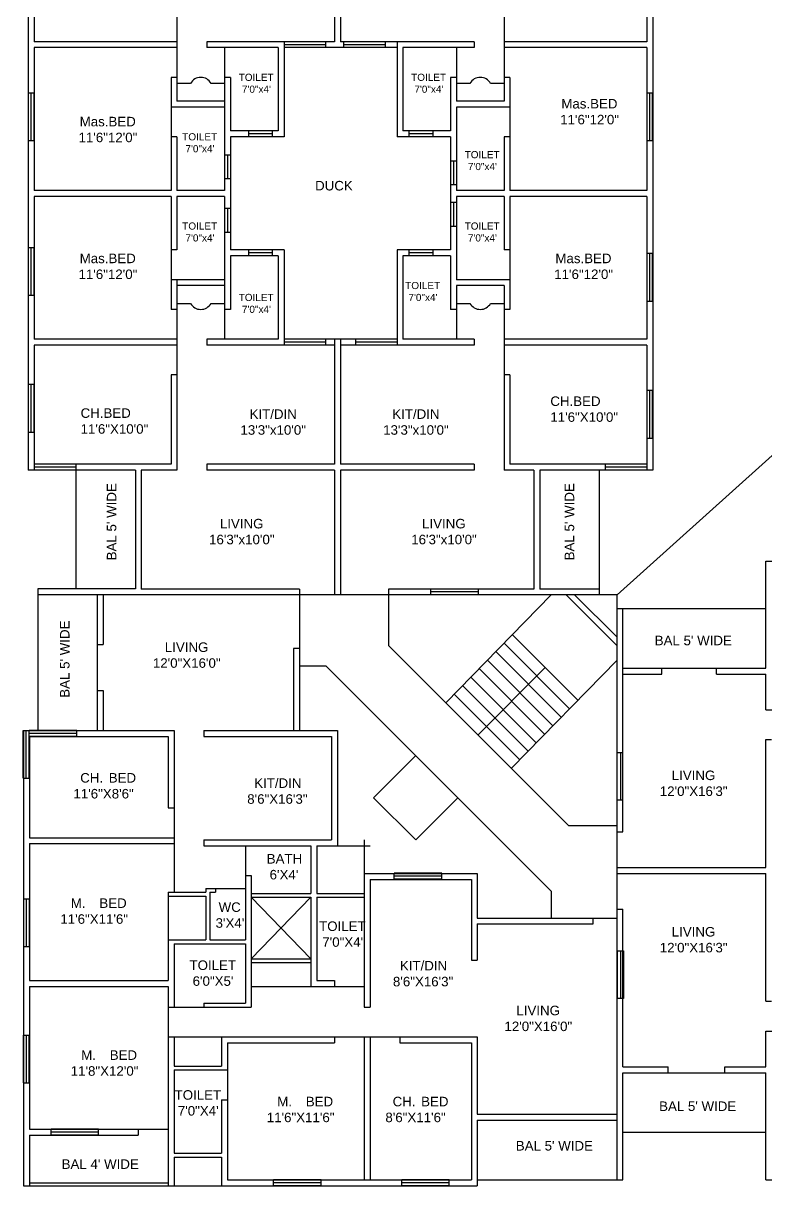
# Model space of a CAD drawing. Header units: inches. Extents: x -539 to 236, y -91 to 352.
# Drawn here: x -163.9 to -101.5, y 139.2 to 236.9 of the extents above; entities that cross this region are included whole.
import ezdxf

# ---------------------------------------------------------------- set-up
doc = ezdxf.new("R2010")
doc.units = ezdxf.units.IN
doc.header["$LTSCALE"] = 5
doc.header["$MEASUREMENT"] = 0
doc.styles.get("Standard").update_dxf_attribs({"font": 'arial.ttf'})

msp = doc.modelspace()

# ---------------------------------------------------------------- linework, layer by layer
for p, q in [((-38.52, 256.825), (-114, 188.905)), ((-163.5, 245.899), (-163.5, 199.399)), ((-163, 245.399), (-163, 235.399)), ((-151, 245.899), (-151, 230.399)), ((-137.75, 245.399), (-137.75, 235.399)), ((-137.25, 245.399), (-137.25, 235.399)), ((-123.5, 245.899), (-123.5, 230.399)), ((-111.5, 245.399), (-111.5, 235.399)), ((-111, 245.899), (-111, 199.399)), ((-151, 235.399), (-163, 235.399)), ((-151, 234.899), (-163, 234.899)), ((-163, 234.899), (-163, 222.899)), ((-137.75, 235.399), (-148.5, 235.399)), ((-148.5, 235.399), (-148.5, 234.899)), ((-142.5, 234.899), (-148.5, 234.899)), ((-147, 234.899), (-147, 222.899)), ((-142.5, 234.899), (-142.5, 227.899)), ((-142, 235.399), (-142, 227.399)), ((-142, 235.399), (-142, 234.899)), ((-138.5, 235.149), (-142, 235.149)), ((-132.5, 234.899), (-142, 234.899)), ((-138.5, 235.399), (-138.5, 234.899)), ((-126, 235.399), (-137.25, 235.399)), ((-137, 235.399), (-137, 234.899)), ((-133.5, 235.149), (-137, 235.149)), ((-133.5, 235.399), (-133.5, 234.899)), ((-132.5, 235.399), (-132.5, 227.399)), ((-132, 234.899), (-132, 227.899)), ((-126, 234.899), (-132, 234.899)), ((-127.5, 234.899), (-127.5, 230.399)), ((-126, 235.399), (-126, 234.899)), ((-111.5, 235.399), (-123.5, 235.399)), ((-111.5, 234.899), (-123.5, 234.899)), ((-111.5, 234.899), (-111.5, 222.899)), ((-151, 232.399), (-151.5, 232.399)), ((-151.5, 232.399), (-151.5, 222.899)), ((-149.866, 231.899), (-151, 231.899)), ((-147, 231.899), (-148.134, 231.899)), ((-146.5, 232.399), (-147, 232.399)), ((-146.5, 232.399), (-146.5, 227.899)), ((-128, 232.399), (-128, 227.899)), ((-127.5, 232.399), (-128, 232.399)), ((-126.366, 231.899), (-127.5, 231.899)), ((-123.5, 231.899), (-124.634, 231.899)), ((-123, 232.399), (-123.5, 232.399)), ((-123, 232.399), (-123, 222.899)), ((-163.504, 231.087), (-163.504, 227.087)), ((-163.004, 231.087), (-163.504, 231.087)), ((-163.254, 227.087), (-163.254, 231.087)), ((-163.004, 227.087), (-163.004, 231.087)), ((-111.504, 231.087), (-111.504, 227.087)), ((-111.004, 231.087), (-111.504, 231.087)), ((-111.254, 227.087), (-111.254, 231.087)), ((-111.004, 227.087), (-111.004, 231.087)), ((-147, 229.899), (-151.5, 229.899)), ((-147, 230.399), (-151, 230.399)), ((-123.5, 230.399), (-127.5, 230.399)), ((-127.5, 229.899), (-127.5, 222.899)), ((-123, 229.899), (-127.5, 229.899)), ((-142.5, 227.899), (-146.5, 227.899)), ((-145, 227.899), (-145, 227.399)), ((-143, 227.899), (-145, 227.899)), ((-143, 227.649), (-145, 227.649)), ((-143, 227.899), (-143, 227.399)), ((-128, 227.899), (-132, 227.899)), ((-131.5, 227.899), (-131.5, 227.399)), ((-129.5, 227.899), (-131.5, 227.899)), ((-129.5, 227.649), (-131.5, 227.649)), ((-129.5, 227.899), (-129.5, 227.399)), ((-163.504, 227.087), (-163.004, 227.087)), ((-151, 227.399), (-151.5, 227.399)), ((-151, 227.399), (-151, 222.899)), ((-142, 227.399), (-146.5, 227.399)), ((-146.5, 227.399), (-146.5, 217.899)), ((-143, 227.399), (-145, 227.399)), ((-128, 227.399), (-132.5, 227.399)), ((-129.5, 227.399), (-131.5, 227.399)), ((-128, 227.399), (-128, 217.899)), ((-123.5, 227.399), (-123.5, 222.899)), ((-123, 227.399), (-123.5, 227.399)), ((-111.504, 227.087), (-111.004, 227.087)), ((-147, 225.899), (-146.5, 225.899)), ((-147, 225.899), (-147, 223.899)), ((-146.75, 225.899), (-146.75, 223.899)), ((-146.5, 225.899), (-146.5, 223.899)), ((-128, 225.399), (-127.5, 225.399)), ((-128, 225.399), (-128, 223.399)), ((-127.75, 225.399), (-127.75, 223.399)), ((-127.5, 225.399), (-127.5, 223.399)), ((-147, 223.899), (-146.5, 223.899)), ((-151.5, 222.899), (-163, 222.899)), ((-147, 222.899), (-151, 222.899)), ((-128, 223.399), (-127.5, 223.399)), ((-123.5, 222.899), (-127.5, 222.899)), ((-111.5, 222.899), (-123, 222.899)), ((-151.5, 222.399), (-163, 222.399)), ((-163, 222.399), (-163, 210.399)), ((-151.5, 222.399), (-151.5, 212.899)), ((-147, 222.399), (-151, 222.399)), ((-151, 222.399), (-151, 217.899)), ((-147, 222.399), (-147, 210.399)), ((-128, 221.899), (-127.5, 221.899)), ((-128, 221.899), (-128, 219.899)), ((-127.75, 221.899), (-127.75, 219.899)), ((-127.5, 222.399), (-127.5, 215.399)), ((-123.5, 222.399), (-127.5, 222.399)), ((-127.5, 221.899), (-127.5, 219.899)), ((-123.5, 222.399), (-123.5, 217.899)), ((-123, 222.399), (-123, 212.899)), ((-111.5, 222.399), (-123, 222.399)), ((-111.5, 222.399), (-111.5, 210.399)), ((-147, 221.399), (-146.5, 221.399)), ((-147, 221.399), (-147, 219.399)), ((-146.75, 221.399), (-146.75, 219.399)), ((-146.5, 221.399), (-146.5, 219.399)), ((-128, 219.899), (-127.5, 219.899)), ((-147, 219.399), (-146.5, 219.399)), ((-163.504, 218.087), (-163.504, 214.087)), ((-163.004, 218.087), (-163.504, 218.087)), ((-163.254, 214.087), (-163.254, 218.087)), ((-163.004, 214.087), (-163.004, 218.087)), ((-151, 217.899), (-151.5, 217.899)), ((-142, 217.899), (-146.5, 217.899)), ((-145, 217.899), (-145, 217.399)), ((-143, 217.899), (-145, 217.899)), ((-143, 217.899), (-143, 217.399)), ((-142, 217.899), (-142, 209.899)), ((-132.5, 217.899), (-132.5, 209.899)), ((-128, 217.899), (-132.5, 217.899)), ((-131.5, 217.899), (-131.5, 217.399)), ((-129.5, 217.899), (-131.5, 217.899)), ((-129.5, 217.899), (-129.5, 217.399)), ((-123, 217.899), (-123.5, 217.899)), ((-142.5, 217.399), (-146.5, 217.399)), ((-146.5, 217.399), (-146.5, 212.899)), ((-143, 217.649), (-145, 217.649)), ((-143, 217.399), (-145, 217.399)), ((-142.5, 217.399), (-142.5, 210.399)), ((-132, 217.399), (-132, 210.399)), ((-128, 217.399), (-132, 217.399)), ((-129.5, 217.649), (-131.5, 217.649)), ((-129.5, 217.399), (-131.5, 217.399)), ((-128, 217.399), (-128, 212.899)), ((-111.504, 217.587), (-111.504, 213.587)), ((-111.004, 217.587), (-111.504, 217.587)), ((-111.254, 213.587), (-111.254, 217.587)), ((-111.004, 213.587), (-111.004, 217.587)), ((-147, 215.399), (-151.5, 215.399)), ((-151, 215.399), (-151, 199.399)), ((-123, 215.399), (-127.5, 215.399)), ((-163.504, 214.087), (-163.004, 214.087)), ((-147, 214.899), (-151, 214.899)), ((-127.5, 214.899), (-127.5, 210.399)), ((-123.5, 214.899), (-127.5, 214.899)), ((-123.5, 214.899), (-123.5, 199.399)), ((-151, 213.399), (-149.866, 213.399)), ((-148.134, 213.399), (-147, 213.399)), ((-127.5, 213.399), (-126.366, 213.399)), ((-124.634, 213.399), (-123.5, 213.399)), ((-111.504, 213.587), (-111.004, 213.587)), ((-151, 212.899), (-151.5, 212.899)), ((-146.5, 212.899), (-147, 212.899)), ((-127.5, 212.899), (-128, 212.899)), ((-123, 212.899), (-123.5, 212.899)), ((-151, 210.399), (-163, 210.399)), ((-142.5, 210.399), (-148.5, 210.399)), ((-148.5, 210.399), (-148.5, 209.899)), ((-132.5, 210.399), (-142, 210.399)), ((-142, 210.399), (-142, 209.899)), ((-138.5, 210.149), (-142, 210.149)), ((-138.5, 210.399), (-138.5, 209.899)), ((-137.75, 210.399), (-137.75, 199.899)), ((-137.25, 210.399), (-137.25, 199.899)), ((-136, 210.399), (-136, 209.899)), ((-132.5, 210.149), (-136, 210.149)), ((-132.5, 210.399), (-132.5, 209.899)), ((-126, 210.399), (-132, 210.399)), ((-126, 210.399), (-126, 209.899)), ((-111.5, 210.399), (-123.5, 210.399)), ((-151, 209.899), (-163, 209.899)), ((-163, 209.899), (-163, 199.899)), ((-137.75, 209.899), (-148.5, 209.899)), ((-126, 209.899), (-137.25, 209.899)), ((-111.5, 209.899), (-123.5, 209.899)), ((-111.5, 209.899), (-111.5, 199.899)), ((-151, 207.399), (-151.5, 207.399)), ((-151.5, 207.399), (-151.5, 199.899)), ((-123, 207.399), (-123.5, 207.399)), ((-123, 207.399), (-123, 199.899)), ((-163.504, 206.587), (-163.504, 202.587)), ((-163.004, 206.587), (-163.504, 206.587)), ((-163.254, 202.587), (-163.254, 206.587)), ((-163.004, 202.587), (-163.004, 206.587)), ((-111.504, 206.087), (-111.504, 202.087)), ((-111.004, 206.087), (-111.504, 206.087)), ((-111.254, 202.087), (-111.254, 206.087)), ((-111.004, 202.087), (-111.004, 206.087)), ((-163.504, 202.587), (-163.004, 202.587)), ((-111.504, 202.087), (-111.004, 202.087)), ((-154.5, 199.399), (-163.5, 199.399)), ((-151.5, 199.899), (-163, 199.899)), ((-163, 199.899), (-163, 199.399)), ((-159.5, 199.649), (-163, 199.649)), ((-159.5, 199.899), (-159.5, 199.399)), ((-159.5, 199.399), (-159.5, 189.399)), ((-154.5, 199.399), (-154.5, 189.41)), ((-151, 199.399), (-154, 199.399)), ((-154, 199.399), (-154, 189.399)), ((-137.75, 199.899), (-148.5, 199.899)), ((-148.5, 199.899), (-148.5, 199.399)), ((-137.75, 199.399), (-148.5, 199.399)), ((-137.75, 199.399), (-137.75, 188.91)), ((-126, 199.899), (-137.25, 199.899)), ((-137.25, 199.399), (-137.25, 188.91)), ((-126, 199.399), (-137.25, 199.399)), ((-126, 199.899), (-126, 199.399)), ((-121, 199.399), (-123.5, 199.399)), ((-111.5, 199.899), (-123, 199.899)), ((-121, 199.399), (-121, 189.399)), ((-120.5, 199.399), (-120.5, 189.399)), ((-111, 199.399), (-120.5, 199.399)), ((-115.5, 199.399), (-115.5, 188.899)), ((-115, 199.899), (-115, 199.399)), ((-111.5, 199.649), (-115, 199.649)), ((-111.5, 199.899), (-111.5, 199.399)), ((-101.5, 191.75), (-51, 191.75)), ((-101.5, 182.75), (-101.5, 191.75)), ((-154.5, 189.41), (-162.71, 189.41)), ((-157.71, 189.41), (-162.71, 189.41)), ((-162.71, 189.41), (-162.71, 177.5)), ((-129.643, 188.91), (-162.71, 188.91)), ((-157.71, 188.91), (-157.71, 177.5)), ((-157.21, 188.91), (-157.21, 184.732)), ((-140.71, 189.399), (-154, 189.399)), ((-141.21, 188.91), (-141.21, 188.905)), ((-140.71, 189.399), (-140.71, 177.5)), ((-121, 189.399), (-133.21, 189.399)), ((-133.21, 189.399), (-133.21, 184.66)), ((-129.643, 188.905), (-129.643, 189.405)), ((-125.643, 189.155), (-129.643, 189.155)), ((-115.5, 188.905), (-129.643, 188.905)), ((-128.398, 179.848), (-119.535, 188.91)), ((-125.643, 188.905), (-125.643, 189.405)), ((-115.5, 189.399), (-120.5, 189.399)), ((-118.277, 188.91), (-114, 184.633)), ((-117.57, 188.91), (-114, 185.34)), ((-114, 188.905), (-115.5, 188.905)), ((-114, 187.75), (-114, 188.905)), ((-114, 187.75), (-101.5, 187.75)), ((-114, 145.256), (-114, 187.75)), ((-113.5, 169), (-113.5, 187.75)), ((-157.71, 184.732), (-157.21, 184.732)), ((-133.21, 184.66), (-118.071, 169.521)), ((-123.503, 184.853), (-117.988, 179.337)), ((-122.804, 185.568), (-117.288, 180.052)), ((-140.71, 184.41), (-141.21, 184.41)), ((-141.21, 184.41), (-141.21, 177.5)), ((-124.203, 184.138), (-118.687, 178.622)), ((-138.46, 182.91), (-140.71, 182.91)), ((-138.46, 182.91), (-119.55, 164)), ((-125.684, 177.134), (-120.046, 182.81)), ((-125.601, 182.708), (-120.085, 177.192)), ((-124.902, 183.423), (-119.386, 177.907)), ((-122.883, 174.333), (-114, 183.414)), ((-113.5, 182.75), (-101.5, 182.75)), ((-110.222, 182.25), (-110.222, 182.75)), ((-105.627, 182.25), (-105.627, 182.75)), ((-126.301, 181.993), (-120.785, 176.477)), ((-113.5, 182.25), (-110.222, 182.25)), ((-105.627, 182.25), (-101.5, 182.25)), ((-101.5, 179.25), (-101.5, 182.25)), ((-157.71, 180.861), (-157.21, 180.861)), ((-157.21, 180.861), (-157.21, 177.5)), ((-127, 181.278), (-121.484, 175.762)), ((-127.699, 180.563), (-122.183, 175.047)), ((-101.5, 179.25), (-86.5, 179.25)), ((-163.927, 173.498), (-163.927, 177.498)), ((-163.927, 177.498), (-163.427, 177.498)), ((-163.91, 177.5), (-151.25, 177.5)), ((-163.91, 177.5), (-163.91, 139.25)), ((-163.677, 173.498), (-163.677, 177.498)), ((-163.427, 173.498), (-163.427, 177.498)), ((-163.418, 176.999), (-163.418, 177.499)), ((-159.418, 177.499), (-163.418, 177.499)), ((-159.418, 177.249), (-163.418, 177.249)), ((-159.418, 176.999), (-163.418, 176.999)), ((-163.41, 177), (-151.75, 177)), ((-163.41, 177), (-163.41, 168.5)), ((-159.418, 176.999), (-159.418, 177.499)), ((-151.75, 177), (-151.75, 171)), ((-151.25, 177.5), (-151.25, 163.91)), ((-148.75, 177.5), (-137.5, 177.5)), ((-148.75, 177.5), (-148.75, 177)), ((-148.75, 177), (-138, 177)), ((-138, 177), (-138, 168.32)), ((-137.5, 177.5), (-137.5, 167.82)), ((-101.5, 176.75), (-101, 176.75)), ((-101.5, 166), (-101.5, 176.75)), ((-134.464, 171.843), (-130.946, 175.385)), ((-114, 175.662), (-113.5, 175.662)), ((-113.716, 175.662), (-113.716, 171.662)), ((-163.927, 173.498), (-163.427, 173.498)), ((-151.75, 171), (-151.25, 171)), ((-134.464, 171.843), (-130.929, 168.308)), ((-130.929, 168.308), (-127.399, 171.861)), ((-113.5, 171.662), (-114, 171.662)), ((-118.071, 169.521), (-114, 169.521)), ((-163.41, 168.5), (-151.25, 168.5)), ((-148.75, 168.32), (-148.75, 167.82)), ((-148.75, 168.32), (-138, 168.32)), ((-135.25, 168.32), (-135.25, 154.25)), ((-114, 169), (-113.5, 169)), ((-163.41, 168), (-151.25, 168)), ((-163.41, 168), (-163.41, 156.5)), ((-148.75, 167.82), (-139.75, 167.82)), ((-145.25, 167.82), (-145.25, 159.91)), ((-139.75, 167.82), (-139.75, 163.82)), ((-139.25, 167.82), (-139.25, 163.82)), ((-139.25, 167.82), (-134.75, 167.82)), ((-145.25, 165.32), (-144.75, 165.32)), ((-144.75, 165.32), (-144.75, 154.25)), ((-135.25, 165.5), (-125.75, 165.5)), ((-132.728, 165.005), (-132.728, 165.505)), ((-128.728, 165.505), (-132.728, 165.505)), ((-128.728, 165.255), (-132.728, 165.255)), ((-128.728, 165.005), (-128.728, 165.505)), ((-125.75, 165.5), (-125.75, 161.75)), ((-114, 166), (-101.5, 166)), ((-114, 165.5), (-101.5, 165.5)), ((-101.5, 154.75), (-101.5, 165.5)), ((-148.58, 164.24), (-145.25, 164.24)), ((-148.58, 164.24), (-148.58, 163.91)), ((-147.75, 164.24), (-147.75, 163.91)), ((-134.75, 165), (-126.25, 165)), ((-134.75, 165), (-134.75, 154.25)), ((-128.728, 165.005), (-132.728, 165.005)), ((-126.25, 165), (-126.25, 158.201)), ((-163.89, 163.368), (-163.39, 163.368)), ((-163.89, 159.368), (-163.89, 163.368)), ((-163.64, 159.368), (-163.64, 163.368)), ((-163.39, 159.368), (-163.39, 163.368)), ((-151.75, 163.91), (-148.58, 163.91)), ((-151.75, 163.91), (-151.75, 156.5)), ((-151.75, 163.58), (-148.58, 163.58)), ((-148.58, 163.58), (-148.58, 159.91)), ((-148.25, 163.91), (-147.75, 163.91)), ((-148.25, 163.91), (-148.25, 159.91)), ((-144.75, 163.82), (-139.75, 163.82)), ((-144.75, 163.49), (-139.75, 163.49)), ((-144.75, 158.33), (-139.75, 163.49)), ((-139.75, 158.33), (-144.75, 163.49)), ((-139.75, 163.49), (-139.75, 156)), ((-139.25, 163.82), (-135.25, 163.82)), ((-139.25, 163.49), (-139.25, 156.5)), ((-139.25, 163.49), (-135.25, 163.49)), ((-119.55, 164), (-119.55, 161.75)), ((-114, 162.5), (-113.5, 162.5)), ((-113.5, 149.25), (-113.5, 162.5)), ((-125.75, 161.75), (-114, 161.75)), ((-125.75, 161.25), (-116, 161.25)), ((-125.75, 161.25), (-125.75, 158.201)), ((-116, 161.25), (-116, 161.75)), ((-163.89, 159.368), (-163.39, 159.368)), ((-151.75, 159.91), (-148.58, 159.91)), ((-151.25, 159.58), (-145.25, 159.58)), ((-151.25, 159.58), (-151.25, 154.25)), ((-148.25, 159.91), (-145.25, 159.91)), ((-145.25, 159.58), (-145.25, 154.58)), ((-144.75, 158.33), (-139.75, 158.33)), ((-113.965, 154.989), (-113.965, 158.989)), ((-113.965, 158.989), (-113.465, 158.989)), ((-113.715, 158.989), (-113.715, 154.989)), ((-113.465, 158.989), (-113.465, 154.989)), ((-144.75, 158), (-139.75, 158)), ((-126.25, 158.201), (-125.75, 158.201)), ((-163.41, 156.5), (-151.75, 156.5)), ((-139.25, 156.5), (-137.75, 156.5)), ((-137.75, 156.5), (-137.75, 156)), ((-163.41, 156), (-151.75, 156)), ((-163.41, 156), (-163.41, 144)), ((-151.75, 156), (-151.75, 139.25)), ((-144.75, 156), (-135.25, 156)), ((-148.75, 154.58), (-145.25, 154.58)), ((-148.75, 154.58), (-148.75, 154.25)), ((-113.465, 154.989), (-113.965, 154.989)), ((-101.5, 154.75), (-101, 154.75)), ((-151.75, 154.25), (-144.75, 154.25)), ((-135.25, 154.25), (-134.75, 154.25)), ((-163.915, 151.897), (-163.415, 151.897)), ((-163.915, 147.897), (-163.915, 151.897)), ((-163.665, 147.897), (-163.665, 151.897)), ((-163.415, 147.897), (-163.415, 151.897)), ((-151.75, 151.75), (-135.25, 151.75)), ((-151.25, 151.75), (-151.25, 149.31)), ((-147.25, 151.75), (-147.25, 149.31)), ((-137.75, 151.75), (-137.75, 151.25)), ((-137.75, 151.75), (-137.75, 151.25)), ((-135.25, 151.75), (-125.75, 151.75)), ((-135.25, 151.75), (-135.25, 139.75)), ((-134.75, 151.75), (-134.75, 139.75)), ((-132.25, 151.75), (-132.25, 151.25)), ((-125.75, 151.75), (-125.75, 145.25)), ((-101.5, 152.25), (-86.5, 152.25)), ((-101.5, 149.25), (-101.5, 152.25)), ((-146.75, 151.25), (-137.75, 151.25)), ((-146.75, 151.25), (-146.75, 148.98)), ((-132.25, 151.25), (-126.25, 151.25)), ((-126.25, 151.25), (-126.25, 139.75)), ((-151.25, 149.31), (-147.25, 149.31)), ((-151.25, 148.98), (-146.75, 148.98)), ((-151.25, 148.98), (-151.25, 141.98)), ((-146.75, 148.98), (-146.75, 139.75)), ((-113.5, 149.25), (-109.686, 149.25)), ((-113.5, 148.75), (-101.5, 148.75)), ((-113.5, 139.75), (-113.5, 148.75)), ((-109.686, 148.75), (-109.686, 149.25)), ((-104.945, 149.25), (-101.5, 149.25)), ((-104.945, 148.75), (-104.945, 149.25)), ((-101.5, 139.75), (-101.5, 148.75)), ((-163.915, 147.897), (-163.415, 147.897)), ((-147.25, 146.48), (-146.75, 146.48)), ((-147.25, 146.48), (-147.25, 141.98)), ((-125.75, 145.25), (-114, 145.25)), ((-125.75, 144.75), (-114, 144.75)), ((-125.75, 144.75), (-125.75, 139.25)), ((-114, 139.75), (-114, 145.384)), ((-114, 145.384), (-114, 145.384)), ((-163.41, 144), (-151.75, 144)), ((-161.589, 143.509), (-161.589, 144.009)), ((-157.589, 144.009), (-161.589, 144.009)), ((-157.589, 143.759), (-161.589, 143.759)), ((-157.589, 143.509), (-157.589, 144.009)), ((-154.25, 144), (-154.25, 143.5)), ((-113.5, 143.75), (-101.5, 143.75)), ((-163.41, 143.5), (-154.25, 143.5)), ((-163.41, 143.5), (-163.41, 139.25)), ((-157.589, 143.509), (-161.589, 143.509)), ((-151.25, 141.98), (-147.25, 141.98)), ((-151.25, 141.65), (-147.25, 141.65)), ((-151.25, 141.65), (-151.25, 139.25)), ((-147.25, 141.65), (-147.25, 139.25)), ((-146.75, 139.75), (-126.25, 139.75)), ((-142.883, 139.247), (-142.883, 139.747)), ((-138.883, 139.747), (-142.883, 139.747)), ((-138.883, 139.247), (-138.883, 139.747)), ((-132.103, 139.247), (-132.103, 139.747)), ((-128.103, 139.747), (-132.103, 139.747)), ((-128.103, 139.247), (-128.103, 139.747)), ((-125.75, 139.75), (-113.58, 139.75)), ((-114, 139.75), (-113.5, 139.75)), ((-101.5, 139.75), (-51, 139.75)), ((-163.91, 139.25), (-125.75, 139.25)), ((-163.41, 139.5), (-151.75, 139.5)), ((-138.883, 139.497), (-142.883, 139.497)), ((-138.883, 139.247), (-142.883, 139.247)), ((-128.103, 139.497), (-132.103, 139.497)), ((-128.103, 139.247), (-132.103, 139.247))]:
    msp.add_line(p, q)
for centre, start, end in [((-149, 231.399), 30, 150), ((-125.5, 231.399), 30, 150), ((-149, 213.899), 210, 330), ((-125.5, 213.899), 210, 330)]:
    msp.add_arc(centre, 1, start, end)

# ---------------------------------------------------------------- texts
for s, insert, char_height, attachment_point in [('\\pi15.563;TOILET\\P\\pi15.834;7\'0"x4\'', (-161.372, 232.707), 0.6, 1), ('\\pi15.563;TOILET\\P\\pi15.834;7\'0"x4\'', (-146.872, 232.707), 0.6, 1), ('\\pi14.723;Mas.BED\\P\\pi14.624;11\'6"12\'0"', (-133.405, 230.585), 0.8, 1), ('\\pi14.723;Mas.BED\\P\\pi14.624;11\'6"12\'0"', (-173.905, 229.085), 0.8, 1), ('\\pi15.563;TOILET\\P\\pi15.834;7\'0"x4\'', (-166.122, 227.707), 0.6, 1), ('\\pi15.563;TOILET\\P\\pi15.834;7\'0"x4\'', (-142.372, 226.207), 0.6, 1), ('\\pi15.472;DUCK', (-154.86, 223.698), 0.8, 1), ('\\pi15.563;TOILET\\P\\pi15.834;7\'0"x4\'', (-166.122, 220.207), 0.6, 1), ('\\pi15.563;TOILET\\P\\pi15.834;7\'0"x4\'', (-142.372, 220.207), 0.6, 1), ('\\pi14.723;Mas.BED\\P\\pi14.624;11\'6"12\'0"', (-173.905, 217.585), 0.8, 1), ('\\pi14.723;Mas.BED\\P\\pi14.624;11\'6"12\'0"', (-133.905, 217.585), 0.8, 1), ('\\pi15.563;TOILET\\P\\pi15.834;7\'0"x4\'', (-147.372, 215.207), 0.6, 1), ('\\pi15.563;TOILET\\P\\pi15.834;7\'0"x4\'', (-161.372, 214.207), 0.6, 1), ('\\pi-2.4,l3.2,t3.2;CH.BED\\P11\'6"X10\'0"', (-120.405, 205.585), 0.8, 1), ('\\pi-2.4,l3.2,t3.2;CH.BED\\P11\'6"X10\'0"', (-159.905, 204.585), 0.8, 1), ('\\pi15.111;KIT/DIN\\P\\pi14.345;13\'3"x10\'0"', (-160.007, 204.5), 0.8, 1), ('\\pi15.111;KIT/DIN\\P\\pi14.345;13\'3"x10\'0"', (-148.007, 204.5), 0.8, 1), ('\\pi15.255;LIVING\\P\\pi14.345;16\'3"x10\'0"', (-162.647, 195.294), 0.8, 1), ('\\pi15.255;LIVING\\P\\pi14.345;16\'3"x10\'0"', (-145.647, 195.294), 0.8, 1), ('\\pi15.255;LIVING\\P\\pi14.251;12\'0"X16\'0"', (-167.278, 182.768), 0.8, 7), ("\\pi13.839;BAL 5' WIDE", (-124.668, 184.662), 0.8, 7), ('\\pi11.933,l3.2,t17.533;CH.^IBED\\P\\pi14.562,l0,tz;11\'6"X8\'6"', (-174.269, 171.785), 0.8, 7), ('\\pi15.255;LIVING\\P\\pi14.251;12\'0"X16\'3"', (-124.654, 171.996), 0.8, 7), ('\\pi15.111;KIT/DIN\\P\\pi14.524;8\'6"X16\'3"', (-159.617, 171.339), 0.8, 7), ("\\pi15.607;BATH\\P\\pi15.851;6'X4'", (-159.061, 164.981), 0.8, 7), ('\\pi11.933,l3.2,t17.533;M.^IBED\\P\\pi14.251,l0,tz;11\'6"X11\'6"', (-175.059, 161.253), 0.8, 7), ("\\pi16.11;WC\\P\\pi15.854;3'X4'", (-163.608, 160.919), 0.8, 7), ('\\pi15.08;TOILET\\P\\pi15.348;7\'0"X4\'', (-154.129, 159.316), 0.8, 7), ('\\pi15.255;LIVING\\P\\pi14.251;12\'0"X16\'3"', (-124.654, 158.849), 0.8, 7), ('\\pi15.08;TOILET\\P\\pi15.342;6\'0"X5\'', (-165.026, 156.039), 0.8, 7), ('\\pi15.111;KIT/DIN\\P\\pi14.524;8\'6"X16\'3"', (-147.367, 155.995), 0.8, 7), ('\\pi15.255;LIVING\\P\\pi14.251;12\'0"X16\'0"', (-137.716, 152.233), 0.8, 7), ('\\pi11.933,l3.2,t17.533;M.^IBED\\P\\pi14.251,l0,tz;11\'8"X12\'0"', (-174.186, 148.482), 0.8, 7), ('\\pi15.08;TOILET\\P\\pi15.348;7\'0"X4\'', (-166.278, 145.133), 0.8, 7), ('\\pi11.933,l3.2,t17.533;M.^IBED\\P\\pi14.251,l0,tz;11\'6"X11\'6"', (-157.7, 144.579), 0.8, 7), ('\\pi11.933,l3.2,t17.533;CH.^IBED\\P\\pi14.524,l0,tz;8\'6"X11\'6"', (-148.001, 144.579), 0.8, 7), ("\\pi13.839;BAL 5' WIDE", (-124.298, 145.522), 0.8, 7), ("BAL 5' WIDE", (-122.509, 142.194), 0.8, 7), ("BAL 4' WIDE", (-160.697, 140.664), 0.8, 7)]:
    msp.add_mtext_dynamic_manual_height_columns(s, width=34.02326, gutter_width=1, heights=[0], dxfattribs=dict(insert=insert, char_height=char_height, attachment_point=attachment_point))
at = {"char_height": 0.8, "rotation": 90}
for insert, attachment_point in [((-156.9, 191.81), 1), ((-118.4, 191.81), 1), ((-160.836, 186.748), 3)]:
    msp.add_mtext_dynamic_manual_height_columns("BAL 5' WIDE", width=34.02326, gutter_width=1, heights=[0], dxfattribs=dict(at, insert=insert, attachment_point=attachment_point))

doc.saveas('drawing.dxf')
